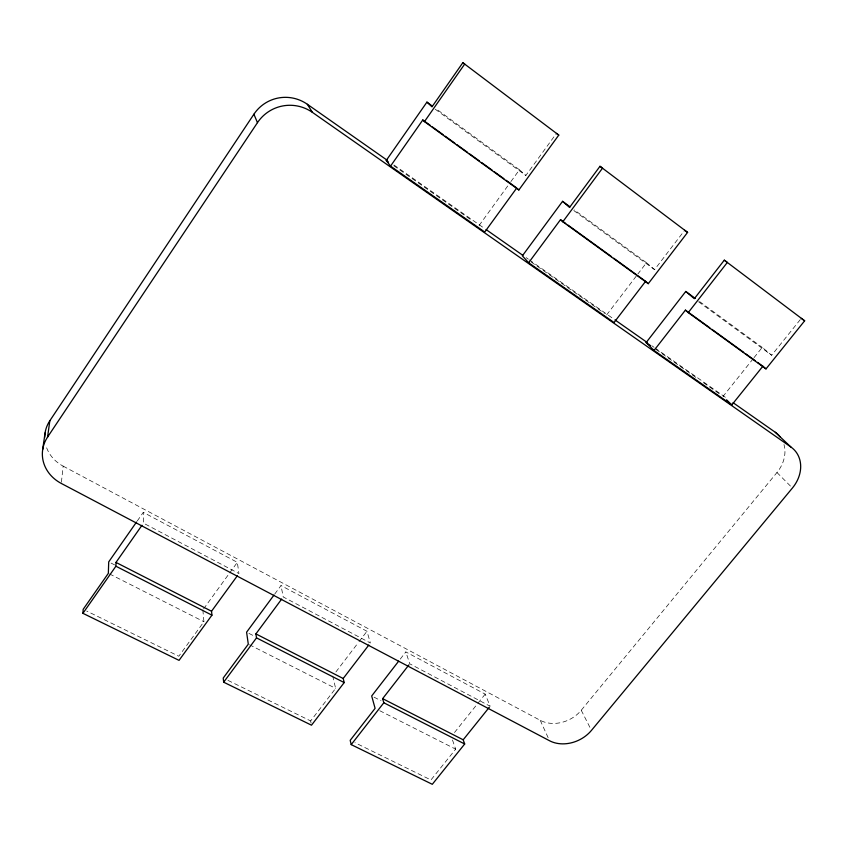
<?xml version="1.0" encoding="UTF-8"?>
<svg xmlns="http://www.w3.org/2000/svg" width="847" height="847" viewBox="0 0 847 847"><rect width="100%" height="100%" fill="white"/><g stroke="black" fill="none" stroke-linecap="round" stroke-linejoin="round"><path stroke-width="0.64" stroke-dasharray="4.24 3.18" d="M61.418 482.197L63.154 466.136A37.035 32.948 4.1 0 1 45.982 445.85M137.278 520.969L143.281 512.35L237.329 562.344L238.939 573.567L143.461 523.139L143.281 512.35M479.084 225.503L510.138 182.656M510.91 181.576L519.455 169.792L436.512 109.115M203.629 608.834L228.912 573.97M229.675 572.911L237.329 562.344M435.178 109.178L525.849 175.488L556.437 133.392M202.857 609.893L203.926 621.719L178.812 656.245L86.712 611.058M274.746 594.043L281.003 585.563L366.973 631.269L370.393 643L283.237 596.966L281.003 585.563M606.674 314.893L636.933 275.243M637.727 274.206L646.483 262.729L574.245 209.887M335.92 671.936L358.207 642.735M359.012 641.698L366.973 631.269M573.8 210.554L654.572 269.611L684.694 230.268M311.082 723.073L310.658 720.945L335.624 688.378L332.733 676.107M400.271 659.093L405.829 651.925L485.204 694.127L490.127 706.239L409.757 663.794L405.829 651.925M753.248 358.641L723.031 396.417L724.788 398.122M754.063 357.614L762.226 347.408L771.681 355.242L800.479 319.361M454.5 732.517L477.126 704.228M477.93 703.211L485.204 694.127M452.478 739.992L455.675 749.15L430.943 779.971L354.946 742.681M63.154 466.136L540.217 720.31A30.439 24.521 -26.1 0 0 581.243 710.262L776.964 472.52A32.461 26.776 -40.1 0 0 783.983 444.548M227.949 680.363L310.658 720.945M109.528 573.938L203.926 621.719M249.473 644.768L335.624 688.378M379.763 710.718L455.675 749.15M111.063 563.086L114.599 564.885M248.923 633.376L253.581 635.748M374.025 697.166L381.044 700.744M393.993 165.017L484.982 228.796M526.146 257.647L528.316 259.161M529.396 259.923L613.884 319.15M651.798 345.724L653.969 347.238M655.049 348.001L727.626 398.873M393.802 165.747L470.445 219.447M531.016 261.882L604.514 313.379M655.896 349.377L697.039 378.207M703.539 382.759L720.871 394.903M699.569 301.564L762.226 347.408M698.563 301.776L771.681 355.242M646.483 262.729L654.572 269.611M519.455 169.792L525.849 175.488M776.964 472.52L790.59 486.199M581.243 710.262L590.888 729.278M540.217 720.31L548.433 738.34"/><path stroke-width="1.27" d="M237.414 575.664L211.538 611.238L211.941 615.166L179.045 660.364L82.921 613.323L115.901 566.22L115.986 562.419L141.978 525.267M82.921 613.323L83.175 609.321L108.342 573.334L108.712 561.889L136.526 522.038M733.047 402.664L775.291 432.277L790.918 447.025A33.255 27.21 -39.9 0 1 792.411 488.031L591.46 730.389A31.138 24.859 -26.1 0 1 549.534 740.744L61.291 483.436A38.051 33.679 3.4 0 1 47.57 437.084L49.835 420.747L253.909 114.218A38.39 38.083 65.4 0 1 307.334 104.276L387.492 160.454M42.689 449.556L45.071 432.933M47.57 437.084L257.467 122.656A39.375 39.184 66.5 0 1 312.427 112.376L790.918 447.025M506.083 180.263L516.755 187.992L484.749 232.036L390.541 166.118L386.243 160.454L426.941 102.116L432.256 106.002M390.541 166.118L422.801 119.967L430.276 125.377M462.833 62.699L558.776 135.096L518.851 189.972L424.442 121.629L464.717 64.054L462.833 62.699L431.981 106.838L426.941 102.116M569.999 206.774L562.567 201.332L522.366 255.826L528.634 262.75L614.054 322.516L645.615 281.31L638.162 275.91M273.962 595.102L246.593 632.19L248.298 644.175L223.227 678.045L223.672 682.195L311.505 725.191L344.2 682.576L343.194 678.5L255.9 633.895L281.67 599.083M528.634 262.75L560.502 219.68L565.817 223.523M599.994 166.298L687.595 232.396L648.273 283.671L562.8 221.787L602.535 168.14L599.994 166.298L569.555 207.441L562.567 201.332M223.672 682.195L256.503 637.876L255.9 633.895M343.194 678.5L368.784 645.086M398.683 661.147L371.685 695.969L375.094 708.357L350.192 740.342L351.209 744.619L432.298 784.301L464.696 743.994L463.182 739.802L382.632 698.648L408.963 664.821M685.763 291.463L694.328 298.684L724.291 260.177L804.65 320.812L765.995 368.9L762.872 366.222L731.819 404.908L654.022 350.478L646.145 342.548L685.763 291.463L695.313 298.451M654.022 350.478L685.414 310.129L709.818 327.8M351.209 744.619L383.818 702.766L382.632 698.648M765.995 368.9L688.24 312.607L727.351 262.422L724.291 260.177M463.182 739.802L489.312 707.256M115.901 566.22L211.941 615.166M256.503 637.876L344.2 682.576M383.818 702.766L464.696 743.994M115.986 562.419L211.538 611.238M486.062 229.548L522.895 255.371M614.964 319.901L647.468 342.686M386.243 160.454L388.402 161.968M646.145 342.548L650.475 345.587M432.415 126.923L443.087 134.652M445.226 136.198L454.828 143.154M456.967 144.699L467.65 152.428M469.778 153.974L479.391 160.941M481.52 162.486L492.202 170.215M494.33 171.761L503.944 178.717M567.945 225.069L611.566 256.652M613.694 258.197L636.033 274.375M711.946 329.345L743.772 352.394M745.889 353.93L755.439 360.843M757.567 362.378L762.872 366.222M556.437 133.392L558.776 135.096M684.694 230.268L687.595 232.396M801.304 318.345L804.65 320.812M685.414 310.129L688.24 312.607M645.615 281.31L648.273 283.671M560.502 219.68L562.8 221.787M517.453 188.659L518.851 189.972M726.546 399.816L731.819 404.908M422.801 119.967L424.442 121.629M307.334 104.276L312.427 112.376M253.909 114.218L257.467 122.656M775.291 432.277A32.461 26.776 -40.1 0 1 780.341 437.168M44.732 437.264A37.035 32.948 4.1 0 1 49.835 420.747"/></g></svg>
